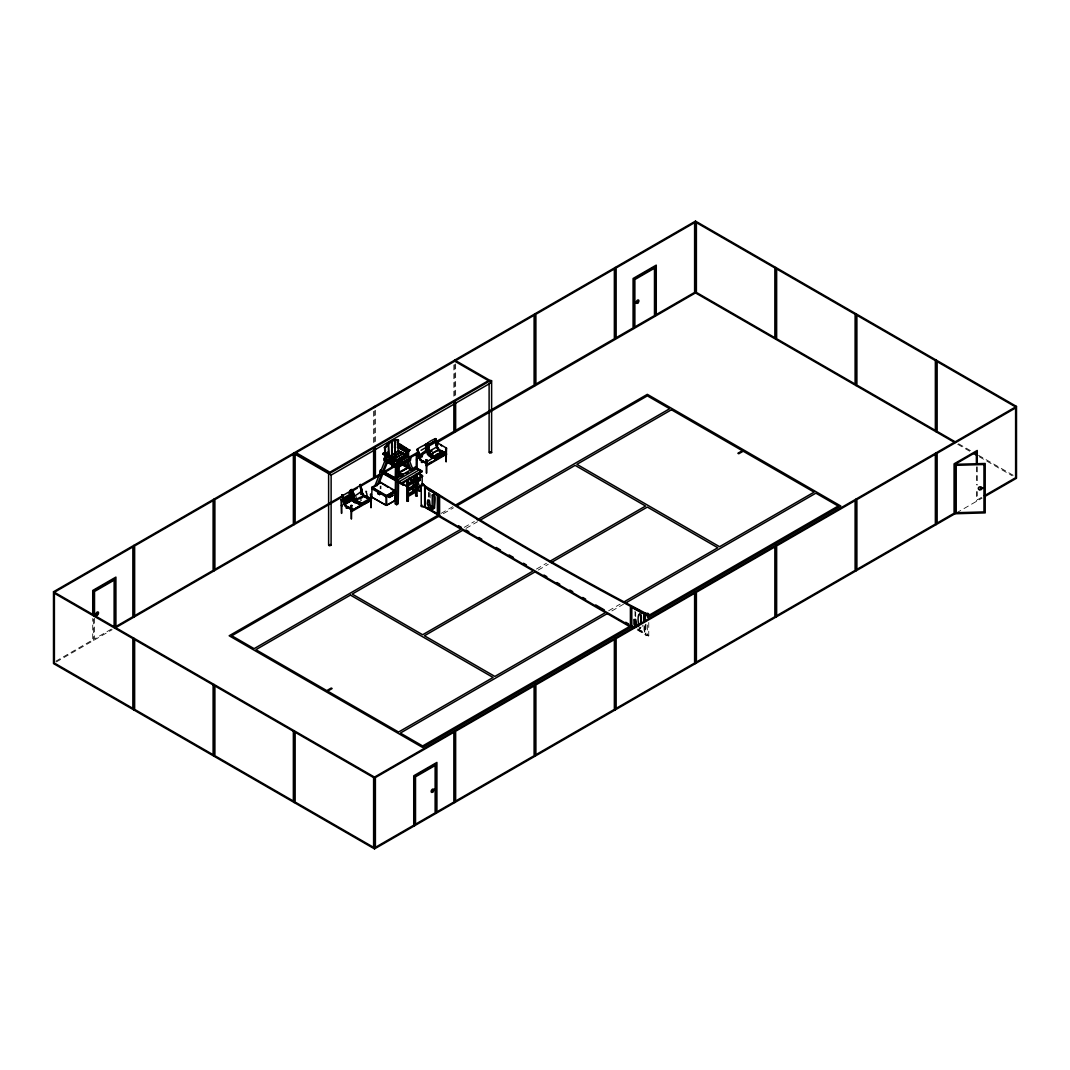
<?xml version="1.0" encoding="UTF-8"?>
<svg xmlns="http://www.w3.org/2000/svg" width="1070" height="1070" viewBox="0 0 1070 1070"><rect width="100%" height="100%" fill="white"/><g stroke="black" fill="none" stroke-linecap="round" stroke-linejoin="round"><path stroke-width="0.75" stroke-dasharray="5 3.75" d="M642.174 626.485L642.361 625.428M640.261 627.836L639.726 628.505L641.024 627.394L639.031 627.127M55.814 661.207L92.729 639.887L92.729 618.473M111.333 629.147L94.521 638.857L94.521 616.761M56.362 661.915L112.176 629.695M441.134 513.386L452.677 506.725M443.368 513.64L453.493 507.795M464.219 527.349L474.358 521.505M465.985 528.379L477.474 521.745M536.431 569.053L546.489 563.248M538.21 570.083L548.268 564.278M608.656 610.756L620.145 604.122M611.893 610.93L623.476 604.242M638.563 630.177L644.006 633.32L644.889 632.798L644.889 624.719M981.524 497.403L977.271 499.864L977.271 491.625M956.406 512.945L982.113 498.098M639.659 628.237L640.489 628.063M958.546 443.756L971.386 451.165M978.515 455.285L1014.186 475.869M957.744 444.317L970.637 451.767M979.237 456.729L1012.207 475.762M638.081 628.879L644.889 632.798M637.64 629.133L644.448 633.065L644.448 625.228M637.185 629.909L647.35 635.767L647.35 622.472M977.271 466.908L977.271 485.031M976.375 466.814L976.375 484.937M976.375 491.531L976.375 501.415M648.768 622.472L648.768 635.767A1.418 0.816 0 0 1 646.641 636.476A1.418 0.816 0 0 1 646.641 635.058A1.418 0.816 0 0 1 648.768 635.767M645.932 624.131L645.932 635.767M645.344 624.679L645.344 634.617M644.006 625.228L644.006 633.32M635.687 612.107L635.687 616.735M635.032 610.943L635.032 617.109M455.646 363.934L455.646 397.144M454.75 364.415L454.75 397.344M453.854 364.964L453.854 396.515M430.127 493.216L430.127 497.924M429.19 491.999L429.19 498.165M428.455 492.427L428.455 497.042M380.973 486.021L380.973 488.829M380.224 486.021L380.224 488.829M375.396 410.265L375.396 443.475M374.5 410.746L374.5 442.03M373.604 411.295L373.604 444.518M93.625 618.995L93.625 640.408"/><path stroke-width="1.5" d="M424.656 507.207L424.656 485.686M438.245 513.493L437.362 514.015L425.111 506.939L425.111 487.545L425.994 487.024M395.499 477.755L395.526 466.761M398.642 473.02L398.655 466.747M398.949 472.9L403.243 475.882M408.285 467.309L398.923 472.244L398.923 476.204M403.216 475.174L398.923 472.244M416.872 479.333L422.596 476.043L419.333 473.756M422.596 484.737L418.303 487.652M416.604 480.203L422.57 476.337M422.596 476.043L420.015 474.104M427.104 451.219C426.636 444.705 427.01 450.925 426.061 447.862L426.796 447.18L426.382 446.003L425.646 446.297L425.098 444.612L425.806 444.304L425.686 446.056M395.713 466.359L395.084 503.809L396.649 504.692L398.201 503.796L398.588 480.992M396.649 504.692L397.278 467.242M398.642 477.742L398.829 466.346M394.536 447.902L394.776 439.676L397.679 439.703L398.455 440.158L397.973 451.634M394.723 453.854L395.124 440.225L394.335 439.77A14.525 8.333 -60.3 0 0 391.339 440.987L392.115 441.442A14.539 8.333 -60.3 0 1 395.124 440.225M395.164 453.439L395.566 440.131L394.776 439.676M352.645 510.176L346.506 507.086L344.219 504.505L345.824 505.682M347.202 506.832L345.356 506.016L352.672 510.163M348.298 507.34L346.627 507.006M354.678 502.526C356.751 501.415 360.175 506.297 361.433 505.361C360.002 502.739 358.53 503.823 360.296 504.09L361.312 505.187L359.654 504.532L360.697 505.508M355.467 502.432L352.284 498.031L355.146 501.977L354.518 502.418L357.581 502.913M356.35 502.726L361.192 505.027M360.363 486.248L360.898 485.232L359.774 484.804C361.433 489.846 361.005 498.406 368.628 497.764C365.793 492.414 350.559 501.857 357.019 501.027C373.015 507.381 354.063 501.99 354.01 497.042M358.116 501.683C355.802 502.418 351.615 495.771 354.718 498.513M421.767 461.183L428.428 463.872M423.439 461.491L428.374 463.979L423.024 461.892L425.378 462.534C426.408 462.815 436.025 454.576 434.647 458.589L431.076 457.091L433.109 457.478M435.37 458.348C437.75 460.501 433.136 456.114 431.625 456.903C429.284 456.475 427.625 452.918 428.508 455.566L429.016 454.83L427.345 451.995M430.916 457.05L432.721 457.064M446.538 454.028C442.646 446.939 435.022 461.732 430.635 454.616C428.308 451.674 427.799 449.801 428.776 447.942C427.05 439.823 428.535 450.296 427.398 445.2L436.132 440.211L435.503 438.633M439.623 450.871C451.928 453.627 433.23 450.122 441.669 451.165C440.746 448.009 428.281 454.616 431.571 455.659C423.559 449.132 440.118 461.116 436.48 457.478M440.72 451.38L442.525 451.393M397.532 443.007L397.679 439.703M399.311 444.451L399.351 443.662L409.757 450.35L407.871 451.433L398.214 445.936M406.038 455.887L406.212 451.607L399.377 447.715M406.921 455.338L407.041 452.316M397.358 447.3L407.122 452.851L407.188 451.045M407.603 456.783L407.857 450.657L409.422 450.523M407.871 451.433L409.783 449.614M408.432 457.746L408.74 450.136M345.329 505.963L343.644 503.02L344.192 504.492L352.966 499.529L352.07 496.493L352.244 497.858M344.326 504.518L343.43 501.482L352.257 496.159L351.95 494.995L351.455 496.64L350.104 490.475L353.448 501.549L350.92 493.698L352.378 497.924L343.737 502.967L343.443 501.455L343.737 502.967M362.088 492.695L360.47 484.483M360.443 486.409C359.988 489.552 364.215 496.106 361.647 492.788M419.467 458.669L419.279 455.365M429.271 452.998L427.559 443.288L428.053 444.906M429.19 490.448L429.404 489.605M379.703 494.46L378.258 493.725L378.352 491.518L379.703 492.307L379.703 494.46L378.138 493.792L378.339 491.705M379.476 494.434L379.703 492.307M490.047 380.479L491.598 380.612L490.381 383.154L331.138 475.093L294.25 453.787L454.75 361.219L488.428 380.666L329.881 472.204L296.189 452.757M436.212 443.435L436.734 442.619L436.319 443.381M433.123 494.955C436.854 492.855 434.193 506.043 434.621 508.063L433.256 508.892M639.526 614.287C642.361 611.866 641.117 622.151 641.197 623.168M428.12 500.359C431.103 498.085 428.067 507.595 432.868 506.672M634.51 619.69C637.426 617.43 634.563 625.896 638.522 625.843M350.371 508.33L353.287 509.721L350.88 508.972L350.96 507.982L348.967 508.089M352.057 508.611C347.924 508.103 343.109 504.237 343.871 499.636M361.847 503.074L357.661 501.937L358.758 502.231M426.582 463.27L425.512 462.454L427.799 464.327L427.171 462.895M434.647 458.589C436.252 456.89 436.507 461.357 436.159 459.284M435.222 458.281L434.126 457.626M435.316 456.81L436.413 457.438M438.205 458.228L430.902 454.228L429.057 449.667M437.001 457.104L435.771 456.435M435.303 456.957L436.386 457.599L445.053 452.449L443.863 451.767L446.257 453.667L445.24 452.556L436.547 457.666L437.59 458.642L446.284 453.56L445.187 452.677L446.217 453.68M341.892 500.105L341.276 499.449L341.892 499.904M416.618 454.295L416.712 453.6M343.537 497.898L342.454 497.43L342.614 494.795L342.387 496.534M342.507 496.56L341.918 495.129M341.905 495.116L343.095 499.717L351.896 494.808L350.692 490.154M353.394 492.414L353.916 495.49C352.391 493.404 352.552 488.468 351.856 489.485M360.349 484.456L360.831 485.874M425.806 444.304C425.312 444.879 413.314 449.895 418.223 450.363M417.634 450.711L417.634 448.932L418.972 453.6C415.615 459.859 429.404 446.364 427.184 450.457M443.796 451.754L438.392 450.042L436.654 446.738L435.49 438.62C422.65 443.863 425.031 448.825 436.119 439.81C436.132 437.884 433.791 439.088 435.49 440.399M427.452 445.04L426.863 443.622L428.187 448.276L428.401 446.511L428.776 447.942M435.49 438.606L435.958 440.037M402.721 484.804L403.724 482.637L402.721 484.804L379.823 471.763L380.532 469.997L396.676 478.624M345.396 506.056L350.826 507.942M354.651 502.472L353.367 501.415L355.106 502.084L354.023 501.215M355.186 500.506L353.461 497.363L353.836 495.49L354.17 497.095M363.292 495.731L368.133 498.058L365.766 497.456M422.851 461.839L423.6 461.424L421.633 461.25L418.865 457.117L420.349 460.18L421.045 459.779L420.082 458.482M438.419 449.881L439.529 450.911M331.138 475.093L331.098 545.339L329.252 545.78L328.985 544.63M491.638 380.973L491.598 452.663L489.752 453.118L489.485 451.968M342.962 498.232L342.601 496.841M351.094 491.799L351 493.591M352.257 491.117C353.528 492.508 351.762 493.444 353.648 493.792L353.207 495.624C348.338 500.279 366.341 489.525 361.018 489.605L361.392 491.036L361.005 486.088M352.766 492.574L352.418 491.17M417.046 449.266L418.878 457.171L418.691 455.713M420.042 458.334C412.445 458.294 444.103 442.913 418.571 455.633C417.447 450.844 418.076 448.357 419.239 455.312M426.93 449.079L427.305 450.51C425.646 439.222 428.241 462.802 425.673 446.203L426.315 445.869L426.609 447.367M361.406 503.515L362.449 504.518L360.082 502.606L361.259 503.448L370.113 498.406L371.41 499.877M363.064 504.077L361.994 503.181M362.462 504.492L361.459 503.422L362.476 504.505C368.628 502.646 374.955 498.138 366.903 497.496M435.891 459.565L434.821 458.522L436.319 459.177M436.48 459.231L435.37 458.201C439.088 459.726 427.331 456.114 429.204 455.258L427.425 452.195L427.612 454.215M386.176 495.584L385.989 505.321L386.752 505.321L386.564 495.584L372.092 487.238L371.638 497.028L386.15 505.294L371.638 497.028M422.142 475.602L413.247 480.978L408.954 478.491M356.858 501.068C350.799 499.891 367.01 504.625 358.771 502.418M419.587 458.843L420.43 460.234L421.045 459.846M430.234 456.261L427.532 454.268M435.771 456.569L430.956 454.242M341.985 505.468C341.223 507.046 341.169 503.916 341.985 505.535M350.973 511.192L351.789 511.192M370.594 499.877L370.822 500.212M417.113 459.618L416.471 459.993L417.113 459.418M426.114 465.356L426.662 464.848L426.194 465.677M984.975 496.44L1016.5 478.25L1016.5 406.426L695.5 221.102L695.5 292.912L436.239 443.074M444.558 452.811L445.642 454.001L446.284 453.533M374.647 486.502L385.106 460.314M376.841 485.86L386.685 461.21M379.007 483.413L387.621 461.852M351.896 494.808L351.656 493.43L352.378 497.978L343.657 503.087M379.823 471.763L381.174 469.797M418.678 452.048L417.942 453.105L418.972 453.6M436.841 443.301L436.573 441.91L436.279 443.809M353.541 497.242L353.113 494.327M419.453 456.716L418.557 456.649L418.437 454.135M437.108 444.853L436.894 443.488M647.684 614.34L647.337 613.632L647.042 614.702M341.571 499.449L341.571 513.413L341.25 499.636M351.147 505.722L351.856 505.481L350.973 505.615M371.089 494.487L370.528 494.434M416.23 467.296L416.39 453.787M426.609 459.966L426.114 459.873M436.56 442.244L446.538 448.169L445.722 448.544M428.508 490.341L429.926 490.702M361.874 490.836L362.81 493.952M428.682 451.406C428.869 448.477 427.759 452.209 429.257 451.058M429.244 451.179L429.859 452.757C423.586 451.139 442.699 448.116 436.573 441.87C432.935 442.405 441.321 452.556 438.954 449.681M352.244 508.745L353.234 509.815M369.511 498.767L370.554 499.837L368.16 497.938M445.642 454.001L443.301 452.102M341.985 505.735L341.985 505.267M350.973 511.393L351.388 510.684L351.789 511.393M370.849 499.382L371.41 500.078M417.032 454.255L416.23 453.974M417.113 459.886L416.564 459.19L417.113 459.685M426.93 465.356L426.368 464.848L426.93 465.544M426.836 465.677L446.538 454.228M395.231 458.829L385.574 453.332L385.334 447.835L388.236 444.424L387.447 443.97L384.558 447.394L384.799 452.851L382.913 454.055L393.359 460.006L395.231 458.829L384.759 452.102L382.913 454.055M389.627 497.456L389.012 496.814L392.743 495.397L389.627 497.456L388.758 497.028M416.885 482.262L420.015 480.203L419.427 477.902L419.266 480.082L419.654 478.45M351.468 494.487L351.508 493.364L351.562 494.514M361.272 500.145L360.777 500.064M436.413 454.295L436.56 454.215M364.308 496.159L366.328 496.961L363.84 495.41C362.409 500.466 351.615 498.66 355.133 500.292M362.208 494.393L362.877 494.059L364.001 495.838M437.349 448.544L438.901 449.467L430.167 454.523M372.092 487.465L385.989 496.172L395.325 490.782L395.325 500.359L386.591 505.294L395.325 500.359M419.935 474.906L420.229 472.806L419.935 474.906L417.42 473.475M384.866 454.603L384.21 455.031L392.396 459.699M391.112 458.722L393.011 459.404L393.332 466.587L394.215 466.012L393.894 458.829L394.562 459.217M392.677 459.618L395.204 458.04M393.974 460.595L394.562 458.441M393.332 466.587L391.754 465.691L392.636 465.116L394.215 466.012M420.069 458.575L419.4 458.749M353.474 501.389L353.087 499.703L344.339 504.759M355.708 499.957L354.157 499.101M430.876 454.335L429.739 452.65M385.133 449.748L384.451 447.568L388.477 445.214M400.782 451.808L387.5 460.354L400.782 452.583L398.655 450.604L385.374 459.15M392.396 455.031L396.609 452.57M402.614 454.362L403.256 453.212L401.116 452.008L387.835 460.555L390.644 458.91M393.452 457.264L396.261 455.619M400.488 453.145L401.116 452.008M403.256 453.212L389.975 461.772L392.784 460.127M394.295 458.856L403.591 453.412L405.717 454.63L396.649 460.702M393.773 461.625L405.717 454.63M406.065 454.817L392.784 462.588L394.91 463.805L408.192 456.034L406.065 454.817L405.423 455.967L407.978 457.425L408.526 456.221L410.666 457.438L410.572 460.22L397.291 467.991L383.822 460.327L383.822 458.268L397.385 465.985M396.997 460.902L404.019 456.783M402.266 460.662L395.245 464.768L408.526 456.221M401.932 460.461L394.91 464.581L394.91 463.805M404.741 458.816L408.192 456.034M397.291 467.991L397.385 465.209L410.666 457.438M397.291 465.931L410.666 458.201M400.1 465.597L405.196 462.614M406.774 479.507L406.774 500.827L407.79 501.402L407.79 480.082L401.424 483.814L394.776 480.029L394.776 479.133L415.254 467.149L421.888 470.92L421.888 471.83L417.193 474.585L416.631 496.212L415.628 495.637L415.628 490.956M400.474 476.698L403.163 475.12M405.851 473.555L408.526 471.977M411.214 470.399L415.254 468.045L415.254 467.149M401.424 483.814L401.424 482.904L421.888 470.92M416.631 474.906L408.339 479.761L408.339 484.442L416.631 479.587L416.631 474.906L415.628 474.331L415.628 479.012L408.713 483.065M408.713 488.388L415.628 484.349L415.628 480.296M416.631 484.924L408.339 489.779L408.339 485.726L416.631 480.871L416.631 484.924L412.686 476.859M408.713 493.725L415.628 489.672L415.628 486.97M416.631 490.247L408.339 495.102L408.339 491.063L416.631 486.208L416.631 490.247L415.628 489.672M416.845 487.438L418.022 490.461L419.601 491.344L421.152 490.448L415.374 475.735M406.774 500.827L408.339 501.081L408.339 496.386L416.631 491.531L416.631 496.212M415.628 495.637L417.193 495.891M954.975 513.76L954.975 464.34L985.202 463.47L985.202 512.891L954.975 513.76L374.5 848.898L53.5 663.574L53.5 591.75L695.5 221.102M54.396 592.272L132.854 546.971L132.854 616.721L115.921 626.498L115.921 577.078L92.729 590.466L92.729 615.183M455.646 360.617L534.104 315.316L534.104 385.066L455.646 430.367L455.646 402.133M97.196 613.632L94.521 615.183L94.521 591.496L114.129 580.181L114.129 627.528M634.871 303.211L637.546 301.66M426.863 443.622L427.559 443.288M417.969 452.342L418.183 450.604M435.57 440.666C440.653 441.134 423.787 447.126 428.655 447.889M350.666 490.154L350.104 490.475M379.676 474.224L375.396 476.698L375.396 448.464M383.956 471.75L393.934 465.985M408.205 457.746L418.196 451.981M421.045 450.336L428.174 446.217M436.734 441.281L453.854 431.397L453.854 403.163M351.134 491.571L350.545 491.906M353.354 495.811L352.779 490.528M348.7 493.136L357.3 488.174M360.175 486.516L380.238 474.933M384.531 472.458L395.994 465.838M410.332 457.559L417.902 453.493M343.443 501.442L342.882 498.326L351.602 493.257L351.241 491.852M360.858 488.094L361.112 489.485L360.911 486.783M361.098 488.174L361.606 488.455M437.162 445.08L436.44 445.334L435.049 438.967M360.991 489.418L361.326 487.706L361.58 489.084M351.923 494.982C351.441 495.718 339.578 500.399 344.112 501.014M426.863 452.516L427.211 450.617M436.774 446.845L437.362 446.605M343.59 501.576L342.48 494.808M429.953 452.864L429.284 453.252L430.274 454.442M361.54 492.695L362.275 491.692L361.326 491.13M371.638 487.452L380.412 482.436L388.156 487.358M351.548 499.463L351.147 500.171M355.855 496.988L356.47 497.162M361.366 493.805L361.192 494.648L360.871 493.818M373.096 487.345L378.807 483.988M366.529 491.531C364.549 490.154 368.334 494.621 366.529 497.015M371.678 488.602L379.489 493.136M422.342 460.849L420.523 460.354M429.739 456.462L431.852 456.609M432.882 457.104L432.307 457.599M424.094 462.2L424.817 461.758L420.577 460.22M434.045 457.438L433.363 457.88M357.741 502.954L357.005 503.248M367.545 497.296L366.809 497.59M427.773 464.046L431.972 461.611M434.781 460.006L446.31 453.613L445.722 454.228M435.436 459.886L427.505 464.581M378.138 493.792L378.352 491.518M379.703 492.962L386.029 496.868L395.298 491.852M352.712 510.056L351.669 509.053L352.699 510.069L369.444 500.185M370.568 499.743L371.236 499.503L370.046 498.393M360.309 505.735L352.177 510.31M351.709 511.527L371.317 500.198M386.564 495.584L394.87 490.796M388.878 495.196L389.266 497.282M392.596 493.511L392.382 495.49L392.222 493.283M386.752 496.828L395.325 491.879M437.362 514.015L437.362 495.223L438.245 494.714L428.722 488.736M425.111 506.939L437.804 513.76L437.804 494.969L425.552 487.278L437.804 494.969M438.259 515.058L229.154 635.767L422.65 747.489L631.741 626.766M455.553 505.067L647.35 394.335L840.846 506.043L647.604 617.604M457.84 505.281L647.35 395.873L669.646 408.74L477.247 519.833M480.35 520.087L575.125 465.37L645.571 506.043L549.365 561.589M551.13 562.619L647.35 507.073L717.796 547.746L624.452 601.634M626.365 602.584L815.875 493.163L838.171 506.043L647.216 616.293M634.47 627.822L631.755 626.244L631.755 607.466L632.637 606.944L639.807 610.729M631.755 607.466L644.006 613.912L644.889 613.404L643.351 612.588M631.755 626.244L632.637 625.736M53.5 591.75L374.5 777.087L1016.5 406.426M954.975 464.34L976.375 451.995L976.375 463.524M432.454 790.73L435.129 789.178M984.373 495.758L1015.604 477.728L1015.604 407.978L937.146 453.279L937.146 523.029L954.079 513.252L954.079 463.832L977.271 450.443L977.271 463.618M401.517 471.469L407.55 467.978L401.825 471.322M419.427 486.689L422.209 485.084M399.351 443.662L397.465 444.652L407.897 450.604M432.828 456.074L433.885 456.382L442.552 451.593M434.045 456.435L435.704 456.529M443.769 451.914C438.874 451.66 434.139 458.696 431.571 455.673M435.129 456.903L434.059 456.596M425.312 462.561L424.255 462.253M367.398 497.242L366.328 496.935L368.722 497.617M347.884 507.581L348.94 507.889M358.824 503.422L356.537 502.78M490.381 383.154L489.485 383.234M380.224 483.159L380.412 482.436M422.209 485.285L422.142 475.388M431.571 455.486L432.668 456.034M430.407 456.168L431.491 456.703M395.566 440.131L398.455 440.158M446.31 454.362L445.896 453.653M427.478 454.095L427.572 452.262M980.173 488.321L983.959 488.214M426.275 448.651L426.756 448.076M380.224 482.503L380.973 482.503M413.408 489.899L414.01 481.687M414.01 490.127L403.216 484.322M436.132 440.238L436.413 441.696M427.492 445.187L427.746 446.671M351.736 489.471L352.257 491.036M343.109 496.413L115.025 628.05L115.025 578.629L93.625 590.988L93.625 615.691M342.44 496.707L342.025 495.129M437.322 448.357L437.229 446.524L438.874 449.587M419.32 456.743L420.978 459.913M362.208 493.123L363.666 495.383M357.086 503.154L358.584 503.02L361.018 505.107M426.127 445.695L425.673 444.277L426.315 445.869M490.702 451.781L491.638 452.476M330.202 544.443L331.138 545.152M423.024 461.772L425.9 462.2M356.524 502.632L358.865 503.261M436.573 445.307L436.453 441.83M428.388 449.935L427.813 446.819L428.067 448.223M426.662 450.938L426.341 449.413M418.571 455.593L418.29 454.068M360.817 487.92L361.058 487.224M436.613 457.545L437.617 458.656M638.202 626.472L635.687 624.773L635.232 620.212L633.975 619.423L633.948 624.318L636.436 627.461M426.061 447.862L426.796 447.594L426.221 445.882M352.806 492.748L353.06 494.126L352.685 492.695M355.2 502.017L358.891 503.395L358.223 503.582M343.537 498.045L343.711 499.396M342.988 498.406L343.256 499.797L342.988 498.366M436.961 444.786L436.734 443.408L437.322 446.471M418.999 453.787L419.119 455.111M647.35 614.153L628.638 604.296A3338.52 1927.498 60 0 1 441.362 496.172L422.65 484.416M437.162 446.324L436.908 445.561M353.996 496.841L353.555 497.349M400.675 445.24L407.51 449.119M409.074 449.962L409.757 450.35M391.673 455.579L391.673 441.696L390.898 441.241A14.525 8.319 -60.3 0 0 387.888 443.555L388.678 443.996L389.025 455.379M400.782 452.583L409.181 457.358M398.013 451.741L398.655 450.604M384.451 447.568L385.334 447.835M421.888 471.83L417.46 469.302L417.46 468.406L396.997 480.39L396.997 481.286M403.39 463.216L409.007 466.413M402.975 463.912L408.686 467.162M403.484 464.607L410.612 468.673M382.886 453.305L393.359 460.006M390.791 457.973L385.655 455.044L385.815 458.749M401.37 464.34L410.733 469.663M392.436 462.401L385.039 458.308L384.919 455.833M395.245 463.992L397.385 465.209M387.969 461.946L390.55 463.417M415.628 479.012L416.631 479.587M380.532 469.997L396.448 479.052M394.776 479.133L401.424 482.904M380.465 471.562L403.377 484.603M1015.604 406.948L937.146 361.647L937.146 431.397L955.684 442.097M695.5 292.912L954.881 442.672M973.513 453.426L976.375 455.084M431.852 451.139L430.983 451.353L431.852 450.952M422.048 456.796C419.935 457.425 423.867 456.663 422.048 453.881M644.448 614.274L632.196 607.198L644.448 613.658L644.448 620.533M430.795 507.688L432.2 508.491M458.589 525.771L461.384 527.376M465.985 530.038L468.861 531.696M478.932 537.514L481.808 539.173M496.186 547.465L500.492 549.967M509.119 554.942L513.439 557.43M523.497 563.248L526.373 564.906M543.961 575.058L546.837 576.717M556.908 582.535L559.784 584.193M569.842 589.998L572.717 591.656M582.789 597.475L585.664 599.133M595.722 604.938L604.349 609.927M625.723 622.259L628.518 623.877M423.653 506.618L634.47 628.331M380.786 482.436L395.325 490.782M391.005 488.963L393.894 490.662M392.008 493.404L392.382 495.49M388.758 495.062L389.333 497.363M378.151 492.748L379.368 493.457M300.469 456.261L303.318 457.906M366.529 496.801L365.071 496.534M341.892 499.636L341.103 499.824M420.015 480.203L419.654 480.671M399.377 472.258L403.604 474.692M409.221 477.956L413.435 480.39M408.954 479.146L411.816 480.858M399.324 481.928L407.777 486.837M410.599 488.468L413.408 490.1L413.247 481.687M425.111 487.545L437.362 495.223M422.262 460.969L421.085 459.886M428.99 455.191L428.107 453.934M392.222 495.276L392.155 493.096L392.743 495.397M362.89 494.046L363.773 495.303M353.849 501.041L352.98 499.77M438.981 449.56L440.104 450.483M426.729 463.19L427.839 464.219M370.1 498.433L371.103 499.503M360.296 504.09L361.285 505.174M359.975 502.566L356.43 501.509M350.157 508.223L346.627 507.18M389.106 497.002L389.092 495.062M636.142 626.217L634.711 623.89M368.989 498.072L368.214 498.138L369.912 498.299L368.026 497.924M446.538 448.169L446.136 461.906L445.655 448.317M409.288 460.22L412.966 469.596M407.737 461.13L411.295 470.198M413.662 476.244L414.852 479.266M416.631 483.8L419.601 491.344M406.76 461.745L410.318 470.813M419.346 456.85L419.948 458.428M362.101 492.374L362.703 493.952M417.674 450.858L418.116 452.476M435.864 442.191L436.239 443.635M426.649 447.514L427.024 448.959M418.851 453.546L418.597 452.169L418.477 453.747M418.009 452.503L418.383 453.947M353.247 492.347L353.809 495.463M361.606 489.257L361.968 490.702M352.966 494.246L353.327 495.691M427.331 450.671L427.505 452.128M391.433 458.508L391.754 465.691M388.236 444.424L388.624 457.278M388.129 451.58L388.236 454.803M936.25 360.095L936.25 431.906M936.25 452.757L936.25 524.581M856 313.764L856 385.574M856 499.088L856 570.912M775.75 267.433L775.75 339.243M775.75 545.419L775.75 617.243M695.5 591.75L695.5 663.574M655.375 316.078L655.375 266.657L633.975 279.016L633.975 328.436M645.344 613.097L645.344 621.376M644.006 613.912L644.006 622.004M640.448 623.609C642.08 609.98 636.155 611.452 638.763 625.723M631.3 605.687L631.3 626.512M630.404 625.99L630.404 606.262L628.665 605.339A3339.791 1928.234 60 0 1 441.335 497.189L439.596 496.092L439.596 515.834M615.25 267.433L615.25 339.243M615.25 638.094L615.25 709.905M535 313.764L535 385.574M535 684.425L535 756.236M489.11 384.09L489.11 452.476M454.75 361.125L454.75 360.095L490.381 380.666L329.881 473.328L294.25 452.757L294.25 524.581M454.75 402.28L454.75 431.906M454.75 730.756L454.75 802.567M438.7 494.5L438.7 515.312M436.025 813.374L436.025 763.953L414.625 776.312L414.625 825.732M426.997 459.632L426.515 473.234L426.047 459.632M421.232 484.937L421.232 506.043M419.681 470.573L419.681 469.663L399.204 481.647L399.204 482.543M419.48 478.103L419.654 480.31M417.032 453.693L417.18 467.296M403.591 453.412L403.591 454.188M392.115 441.442L392.115 455.325M390.309 461.183L390.309 461.959M379.489 492.427L379.489 494.581M374.5 406.426L374.5 407.456M374.5 448.611L374.5 478.25M374.5 777.087L374.5 848.898M373.604 449.494L373.604 477.728L295.146 523.029L295.146 453.279M371.477 494.153L370.996 507.755L370.528 494.153M351.856 505.481L351.388 519.084L350.906 505.481M328.61 473.635L328.61 545.152M294.25 730.756L294.25 802.567M214 499.088L214 570.912M214 684.425L214 756.236M133.75 545.419L133.75 617.243M133.75 638.094L133.75 709.905M424.014 506.257A1.418 0.816 0 0 1 421.647 506.618A1.418 0.816 0 0 1 422.289 505.254M388.678 443.996A14.525 8.333 -60.3 0 1 391.673 441.696M432.28 495.022L432.16 506.939L429.137 505.521L428.843 501.442L427.692 500.118L427.224 503.783L428.856 507.407L432.36 509.414L433.898 507.434L433.898 496.64L433.43 495.156L432.28 495.022M422.222 484.536L423.091 484.041L422.342 484.242A1.418 0.816 0 0 0 421.647 485.512A1.418 0.816 0 0 0 424.014 485.151A1.418 0.816 0 0 0 422.289 484.148L422.222 484.536M343.617 501.148L343.162 499.917L343.617 501.148M351.789 494.928L352.043 496.306L351.803 494.928M213.104 500.64L134.646 545.941L134.646 615.691L213.104 570.39L213.104 500.64M293.354 454.309L214.896 499.61L214.896 569.36L293.354 524.059L293.354 454.309M614.354 268.985L535.896 314.286L535.896 384.036L614.354 338.735L614.354 268.985M694.604 222.654L616.146 267.955L616.146 337.705L633.079 327.915L633.079 278.494L656.271 265.106L656.271 314.54L694.604 292.404L694.604 222.654M654.479 268.209L634.871 279.537L634.871 326.885L654.479 315.57L654.479 268.209M441.054 445.334L441.669 445.682L441.054 445.334M346.292 502.499L346.921 502.86L346.292 502.499M421.433 462.133L422.048 462.481L421.433 462.133M346.292 507.982L346.921 508.33L346.292 507.982M438.7 516.328L231.829 635.767L254.125 648.647L460.996 529.209L438.7 516.328M350.425 595.094L255.904 649.677L326.791 690.605L331.259 688.023L332.141 688.545L327.688 691.113L398.575 732.041L493.096 677.47L350.425 595.094M462.775 530.238L352.204 594.077L422.65 634.751L533.221 570.912L462.775 530.238M671.425 409.77L576.904 464.34L719.575 546.716L814.096 492.146L743.209 451.219L738.741 453.787L737.859 453.279L742.312 450.697L671.425 409.77M535 571.928L424.429 635.767L494.875 676.441L605.446 612.602L535 571.928M607.225 613.632L400.354 733.07L422.65 745.951L629.521 626.512L607.225 613.632M453.854 732.295L375.396 777.596L375.396 847.346L413.729 825.211L413.729 775.79L436.921 762.402L436.921 811.836L453.854 802.045L453.854 732.295M534.104 685.964L455.646 731.265L455.646 801.015L534.104 755.714L534.104 685.964M614.354 639.633L535.896 684.934L535.896 754.684L614.354 709.383L614.354 639.633M694.604 593.302L616.146 638.603L616.146 708.353L694.604 663.052L694.604 593.302M774.854 546.971L696.396 592.272L696.396 662.022L774.854 616.721L774.854 546.971M855.104 500.64L776.646 545.941L776.646 615.691L855.104 570.39L855.104 500.64M935.354 454.309L856.896 499.61L856.896 569.36L935.354 524.059L935.354 454.309M435.129 765.505L415.521 776.833L415.521 824.181L435.129 812.866L435.129 765.505M983.959 464.514L956.219 465.33L956.219 512.717L983.959 511.901L983.959 464.514M774.854 267.955L696.396 222.654L696.396 292.404L774.854 337.705L774.854 267.955M855.104 314.286L776.646 268.985L776.646 338.735L855.104 384.036L855.104 314.286M935.354 360.617L856.896 315.316L856.896 385.066L935.354 430.367L935.354 360.617M132.854 638.603L54.396 593.302L54.396 663.052L132.854 708.353L132.854 638.603M213.104 684.934L134.646 639.633L134.646 709.383L213.104 754.684L213.104 684.934M293.354 731.265L214.896 685.964L214.896 755.714L293.354 801.015L293.354 731.265M373.604 777.596L295.146 732.295L295.146 802.045L373.604 847.346L373.604 777.596M646.641 614.862A1.418 0.816 0 0 0 648.768 614.153A1.418 0.816 0 0 0 646.641 613.444A1.418 0.816 0 0 0 646.641 614.862M637.894 302.957A1.886 1.097 -60 0 0 638.496 300.028A1.886 1.097 -60 0 0 636.249 302.007A1.886 1.097 -60 0 0 637.894 302.957M432.802 792.014A1.886 1.097 -60 0 0 433.404 789.085A1.886 1.097 -60 0 0 431.17 791.078A1.886 1.097 -60 0 0 432.802 792.014M97.544 614.929A1.886 1.097 -60 0 0 98.146 612A1.886 1.097 -60 0 0 95.899 613.979A1.886 1.097 -60 0 0 97.544 614.929M979.237 489.685A1.886 1.538 -5 0 0 982.073 488.268A1.886 1.538 -5 0 0 979.237 487.01A1.886 1.538 -5 0 0 979.237 489.685"/></g></svg>
